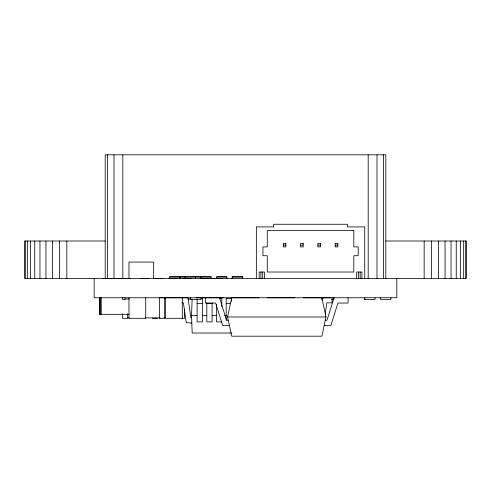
<?xml version="1.0" encoding="UTF-8"?>
<svg xmlns="http://www.w3.org/2000/svg" width="491" height="491" viewBox="0 0 491 491"><rect width="100%" height="100%" fill="white"/><g stroke="black" fill="none" stroke-linecap="round" stroke-linejoin="round"><path stroke-width="0.74" d="M231.875 333.015L192.171 333.015L191.558 315.388L192.122 299.295M321.893 299.976L322.213 297.761M325.165 314.215L326.816 302.849L332.051 302.849L332.051 297.761M321.881 297.761L325.963 316.977L321.881 336.188L231.691 336.188L227.609 316.977L231.691 297.761M334.052 297.761L327.006 320.193L325.281 320.193M375.056 297.761L375.056 299.436L364.653 299.436L365.095 298.994M105.191 241.007L24.55 241.007L24.55 278.372L466.45 278.372L466.45 241.007L385.809 241.007M283.307 245.132L285.86 245.132M300.609 245.132L303.18 245.132M317.898 245.132L320.506 245.132M335.2 245.132L337.826 245.132M169.972 277.139L210.805 277.139M216.973 277.139L226.541 277.139M232.587 277.139L242.284 277.139M200.893 298.301L202.402 298.301L202.402 321.893L197.112 321.893L197.112 299.056M219.526 298.301L221.791 298.301L221.791 306.691M125.002 298.994L129.391 298.994M187.924 298.994L190.809 298.994M331.578 299.436L333.812 299.436L333.812 297.761M181.903 302.849L183.395 302.849L186.261 322.55L191.828 323.096M197.112 303.591L202.402 303.591M206.809 303.591L212.1 303.591M226.198 303.591L230.733 303.591M129.151 314.332L99.464 314.332L99.464 297.761M191.558 315.388L196.922 315.388M202.286 315.388L206.883 315.388M212.247 315.388L216.844 315.388M224.51 315.388L226.811 315.388M227.609 316.977L325.963 316.977M127.654 317.855L129.151 317.855M145.238 317.855L160.158 317.855M163.89 317.855L165.381 317.855M152.394 318.297L157.611 318.297M228.29 320.193L226.572 320.193L219.526 297.761M221.791 321.893L216.506 321.893L216.506 304.352M229.414 325.478L222.687 325.478L215.641 303.051L205.526 303.051L205.526 297.761M324.158 325.478L330.885 325.478L337.931 303.051L348.051 303.051L348.051 297.761M322.047 297.761L323.894 297.761M191.643 317.769L190.895 317.695L187.998 297.761M322.329 297.761L323.894 297.939M465.671 241.007L465.671 278.372M463.67 241.007L463.67 278.372M460.497 241.007L460.497 278.372M456.243 241.007L456.243 278.372M451.045 241.007L451.045 278.372M445.055 241.007L445.055 278.372M438.438 241.007L438.438 278.372M431.405 241.007L431.405 278.372M424.156 241.007L424.156 278.372M396.826 278.372L396.826 297.761L94.174 297.761L94.174 278.372M390.922 297.761L390.922 299.436L380.519 299.436L380.519 297.761M385.809 278.372L385.809 154.812L105.191 154.812L105.191 278.372M383.446 154.812L383.446 278.372M376.996 154.812L376.996 278.372M368.182 154.812L368.182 278.372M364.745 278.372L364.745 226.903L347.468 226.903L347.468 224.258L273.622 224.258L273.622 226.903L256.351 226.903L256.351 278.372M364.653 297.761L364.653 299.436M361.91 278.372L361.91 272.026L356.65 272.026L356.65 278.372M360.161 272.026L360.161 278.372M358.399 272.026L358.399 278.372M330.725 297.761L303.401 297.761M294.944 297.761L267.62 297.761M264.453 278.372L264.453 272.026L259.174 272.026L259.174 278.372M262.691 272.026L262.691 278.372M260.93 272.026L260.93 278.372M259.162 297.761L231.838 297.761M242.671 278.372L242.671 276.697L232.145 276.697L232.145 278.372M242.548 276.697L242.548 278.372M232.274 276.697L232.274 278.372M231.488 301.321L231.488 298.301L226.198 298.301L226.198 320.365M226.934 278.372L226.934 276.697L216.531 276.697L216.531 278.372M223.38 297.761L196.056 297.761M222.675 278.372L201.169 278.372M212.1 302.879L212.1 321.893L206.809 321.893L206.809 302.879M211.191 278.372L211.191 276.697L169.53 276.697L169.53 278.372M201.083 297.761L201.083 299.436L190.68 299.436L190.68 297.761M200.794 276.697L200.794 278.372M195.578 276.697L195.578 278.372M191.036 278.372L183.1 278.372M187.599 297.761L160.275 297.761M185.181 276.697L185.181 278.372M184.512 309.17L184.512 318.297L165.565 318.297L165.565 297.761M182.308 297.761L182.308 318.297M179.927 276.697L179.927 278.372M179.491 277.139L179.491 278.372M176.932 278.372L169.002 278.372M164.663 297.761L164.663 318.297L159.379 318.297L159.379 297.761M162.834 278.372L154.898 278.372M153.665 278.372L153.665 262.071L128.986 262.071L128.986 278.372M148.73 278.372L140.8 278.372M145.735 297.761L145.735 318.297L128.986 318.297L128.986 297.761M130.661 278.372L103 278.372M127.654 313.737L127.654 318.297L122.376 318.297L122.376 313.737M125.002 297.761L125.002 299.436L122.376 299.436L122.376 297.761M122.818 154.812L122.818 278.372M114.004 154.812L114.004 278.372M107.554 154.812L107.554 278.372M101.226 297.761L101.226 314.332M100.342 297.761L100.342 314.332M99.698 297.761L99.698 314.332M66.844 241.007L66.844 278.372M59.595 241.007L59.595 278.372M52.562 241.007L52.562 278.372M45.945 241.007L45.945 278.372M39.955 241.007L39.955 278.372M34.757 241.007L34.757 278.372M30.503 241.007L30.503 278.372M27.33 241.007L27.33 278.372M25.329 241.007L25.329 278.372M353.821 230.604L267.276 230.604L267.276 246.912L262.943 246.912L262.943 255.725L267.276 255.725L267.276 272.026L353.821 272.026L353.821 255.725L358.227 255.725L358.227 246.912L353.821 246.912L353.821 230.604M285.86 243.346L283.307 243.346L283.307 246.912L285.86 246.912L285.86 243.346M303.18 243.346L300.609 243.346L300.609 246.912L303.18 246.912L303.18 243.346M320.506 243.346L317.898 243.346L317.898 246.912L320.506 246.912L320.506 243.346M337.826 243.346L335.2 243.346L335.2 246.912L337.826 246.912L337.826 243.346"/></g></svg>
